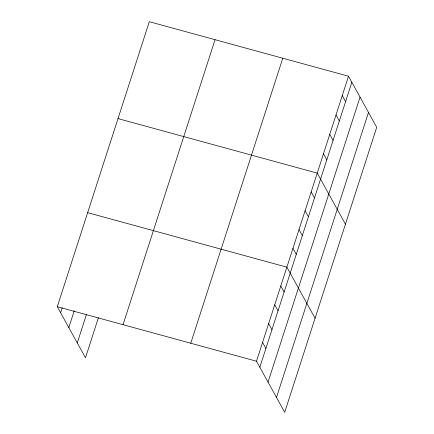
<?xml version="1.0" encoding="UTF-8"?>
<svg xmlns="http://www.w3.org/2000/svg" width="434" height="434" viewBox="0 0 434 434"><rect width="100%" height="100%" fill="white"/><g stroke="black" fill="none" stroke-linecap="round" stroke-linejoin="round"><path stroke-width="0.65" d="M57.283 306.702L149.301 21.7L348.524 76.216L376.717 127.298L284.699 412.3L256.499 361.224L57.283 306.702L85.476 357.784L98.437 317.655M60.608 312.73L62.225 307.711M68.816 327.594L74.279 310.668M77.268 342.914L86.382 314.699M123.023 324.697L215.047 39.689M190.759 343.229L282.778 58.227M256.499 361.224L348.524 76.216M259.825 367.245L351.849 82.243M268.033 382.115L360.057 97.113M276.491 397.43L368.509 112.428M118.015 118.601L317.232 173.117L345.431 224.199M87.646 212.655L286.869 267.17L315.062 318.247M342.263 95.599L345.589 101.621M336.008 114.977L339.334 121.005M329.748 134.361L333.073 140.383M323.493 153.739L326.818 159.766M311.162 191.931L314.487 197.953M305.086 210.74L308.411 216.767M299.015 229.548L302.341 235.575M292.939 248.362L296.265 254.384M280.793 285.979L284.118 292.006M274.722 304.793L278.048 310.815M268.646 323.601L271.972 329.628M262.575 342.41L265.901 348.437"/></g></svg>
